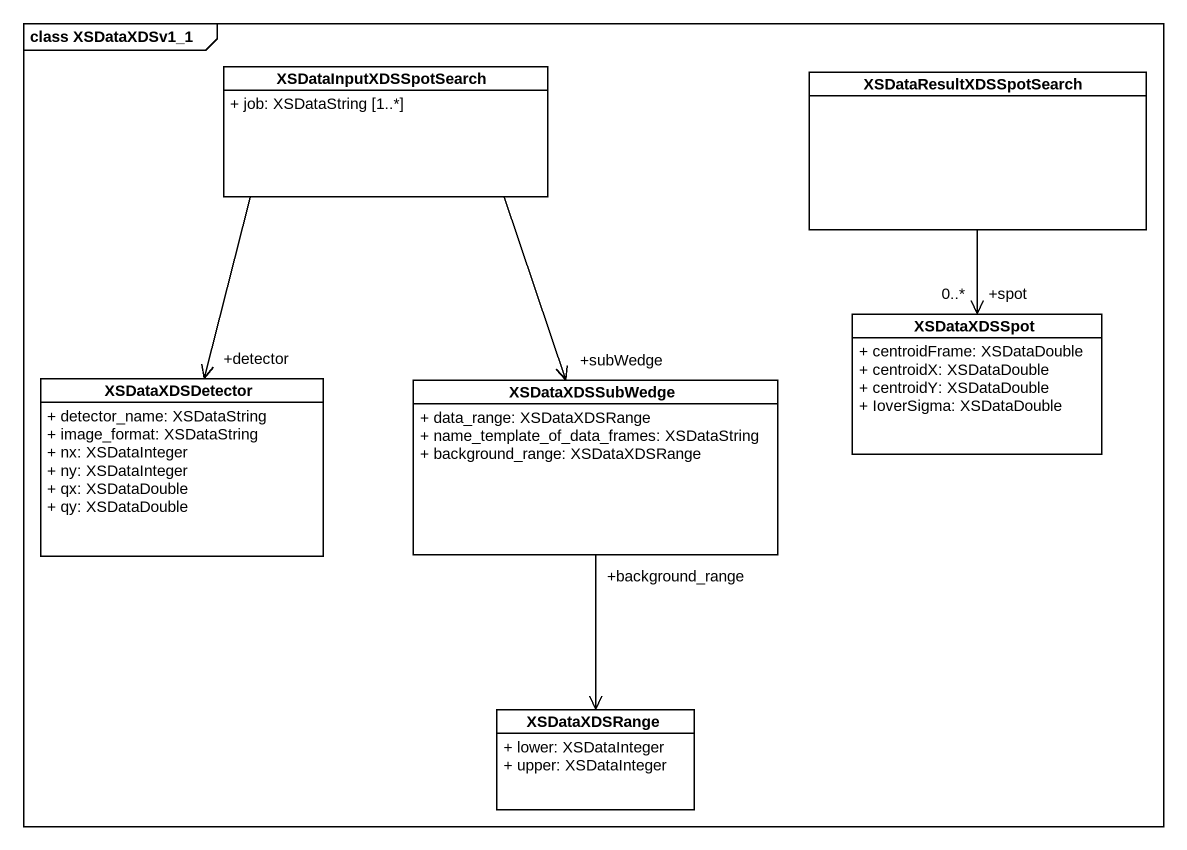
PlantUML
@startuml
mainframe class XSDataXDSv1_1
hide circle
hide empty members
skinparam classAttributeIconSize 0
class XSDataInputXDSSpotSearch {
  + job: XSDataString [1..*]
}
class XSDataResultXDSSpotSearch
class XSDataXDSSpot {
  + centroidFrame: XSDataDouble
  + centroidX: XSDataDouble
  + centroidY: XSDataDouble
  + IoverSigma: XSDataDouble
}
class XSDataXDSDetector {
  + detector_name: XSDataString
  + image_format: XSDataString
  + nx: XSDataInteger
  + ny: XSDataInteger
  + qx: XSDataDouble
  + qy: XSDataDouble
}
class XSDataXDSSubWedge {
  + data_range: XSDataXDSRange
  + name_template_of_data_frames: XSDataString
  + background_range: XSDataXDSRange
}
class XSDataXDSRange {
  + lower: XSDataInteger
  + upper: XSDataInteger
}
XSDataInputXDSSpotSearch --> "+detector" XSDataXDSDetector
XSDataInputXDSSpotSearch --> "+subWedge" XSDataXDSSubWedge
XSDataResultXDSSpotSearch --> "+spot\n0..*" XSDataXDSSpot
XSDataXDSSubWedge "+background_range" --> XSDataXDSRange
@enduml
